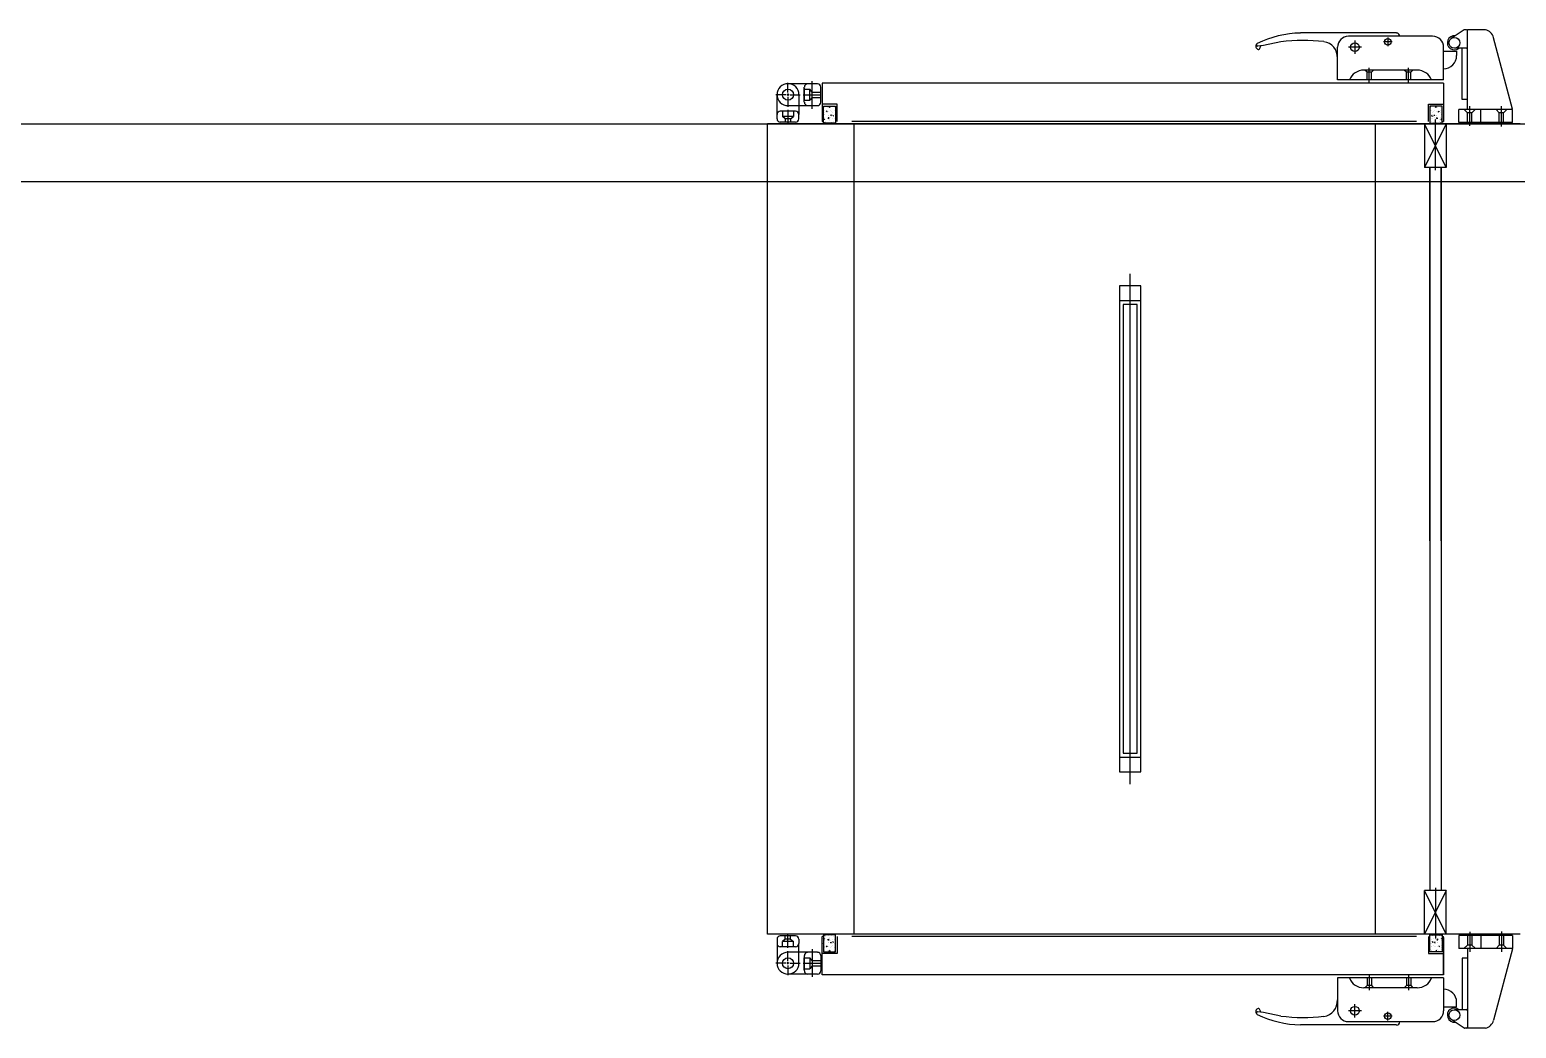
# Model space of a CAD drawing. Header units: millimetres. Extents: x 11414 to 120121, y 3637 to 81420.
# Drawn here: x 48680 to 49963, y 62096 to 62958 of the extents above; entities that cross this region are included whole.
import ezdxf
from ezdxf.enums import TextEntityAlignment as Align

# ---------------------------------------------------------------- set-up
doc = ezdxf.new("R2010")
doc.units = ezdxf.units.MM
doc.header["$LTSCALE"] = 100
doc.layers.get('0').update_dxf_attribs({"color": 251})
doc.layers.add('ARC-7$0$ARCH', color=9, linetype='Continuous')
doc.layers.add('ARC-7$0$동물실', color=9, linetype='Continuous')
doc.styles.add('ARC-7$0$돋움', font='')
doc.styles.add('ARC-7$0$울릉도l', font='')
doc.styles.get('ARC-7$0$돋움').set_extended_font_data('DotumChe')
doc.styles.get('ARC-7$0$울릉도l').set_extended_font_data('Dotum')

# ---------------------------------------------------------------- blocks, each defined once
blk = doc.blocks.new('ARC-7')
at = {"layer": 'ARC-7$0$동물실', "color": 251}
for p, q in [((630876.1, -434830.1), (630793.2, -434830.1)), ((630907.3, -434833), (630834.6, -434833)), ((630868.6, -434833.9), (630868.6, -434841.4)), ((630934.4, -434827.4), (630923.3, -434834.8)), ((630936.5, -434827.4), (630934.9, -434827.4)), ((630937.5, -434896.2), (630937.5, -434827.3)), ((630953, -434827.3), (630937.5, -434827.3)), ((630937.5, -434842.4), (630937.5, -434828.2)), ((630976.1, -434895.9), (630959.8, -434834.2)), ((630755.1, -434840.4), (630755.2, -434839.9)), ((630761.3, -434840.8), (630756.1, -434841.5)), ((630776.3, -434837.8), (630761.3, -434840.8)), ((630825.1, -434870.7), (630825.1, -434842.4)), ((630845.9, -434842.4), (630834.6, -434842.4)), ((630840.2, -434836.7), (630840.2, -434848.1)), ((630872.3, -434837.7), (630864.8, -434837.7)), ((630916.7, -434870.7), (630916.7, -434842.4)), ((630916.7, -434845.9), (630928, -434845.9)), ((630936.5, -434843.3), (630926.1, -434843.3)), ((630928, -434845.9), (630928, -434849.7)), ((630932.7, -434887.7), (630932.7, -434843.3)), ((630852.5, -434873.1), (630852.5, -434860.1)), ((630886.5, -434873.1), (630886.5, -434860.1)), ((630916.7, -434860.1), (630916.7, -434860.1)), ((630350.6, -434881.5), (630350.6, -434873.1)), ((630376.1, -434874), (630350.6, -434874)), ((630350.6, -434874), (630350.6, -434874)), ((630371.4, -434895.7), (630371.4, -434871.6)), ((630916.7, -434873.5), (630380, -434873.5)), ((630380, -434873.5), (630380, -434906.6)), ((630916.7, -434870.7), (630825.1, -434870.7)), ((630894, -434862.2), (630847.8, -434862.2)), ((630850.6, -434864.1), (630848.7, -434862.2)), ((630854.4, -434864.1), (630850.6, -434864.1)), ((630850.6, -434870.7), (630850.6, -434864.1)), ((630854.4, -434864.1), (630856.3, -434862.2)), ((630854.4, -434870.7), (630854.4, -434864.1)), ((630884.6, -434864.1), (630882.7, -434862.2)), ((630888.4, -434864.1), (630884.6, -434864.1)), ((630884.6, -434870.7), (630884.6, -434864.1)), ((630888.4, -434864.1), (630890.3, -434862.2)), ((630888.4, -434870.7), (630888.4, -434864.1)), ((630916.7, -434873.5), (630916.7, -434906.6)), ((630348.7, -434883.4), (630340.2, -434883.4)), ((630341.2, -434900.4), (630341.2, -434883.4)), ((630341.2, -434883.4), (630341.2, -434883.4)), ((630351.5, -434883.4), (630349.6, -434883.4)), ((630350.6, -434882.5), (630350.6, -434884.4)), ((630350.6, -434885.3), (630350.6, -434893.8)), ((630352.5, -434883.4), (630361, -434883.4)), ((630360, -434883.4), (630360, -434892.8)), ((630363.8, -434883.4), (630378.9, -434883.4)), ((630364.7, -434890), (630364.7, -434876.8)), ((630364.7, -434877.8), (630364.7, -434888.2)), ((630364.7, -434889.1), (630364.7, -434878.7)), ((630364.7, -434878.7), (630369.5, -434878.7)), ((630369.5, -434888.2), (630369.5, -434878.7)), ((630371.4, -434881.1), (630369.5, -434878.7)), ((630371.4, -434885.8), (630369.5, -434888.2)), ((630371.4, -434881.1), (630378.9, -434881.1)), ((630371.4, -434885.8), (630371.4, -434881.1)), ((630371.4, -434885.8), (630378.9, -434885.8)), ((630378.9, -434890), (630378.9, -434876.8)), ((630341.2, -434904.2), (630341.2, -434900.4)), ((630357.2, -434897.6), (630344, -434897.6)), ((630345.9, -434897.6), (630345.9, -434902.3)), ((630376.1, -434892.9), (630350.6, -434892.9)), ((630350.6, -434896.6), (630350.6, -434908.2)), ((630355.3, -434897.6), (630355.3, -434902.3)), ((630360, -434892.8), (630360, -434900.4)), ((630360, -434904.2), (630360, -434900.4)), ((630364.7, -434888.2), (630369.5, -434888.2)), ((630393, -434891.7), (630380, -434891.7)), ((630381.2, -434907.9), (630381.2, -434893.3)), ((630381.2, -434893.3), (630391.7, -434893.3)), ((630381.3, -434895.1), (630381.3, -434895.1)), ((630382.1, -434897), (630382.1, -434897)), ((630382.2, -434898.4), (630382.2, -434898.4)), ((630382.3, -434894.9), (630382.3, -434894.9)), ((630383.9, -434897.6), (630383.7, -434898.1)), ((630384.4, -434897.9), (630383.7, -434898.1)), ((630384.4, -434897.9), (630383.9, -434897.6)), ((630384.2, -434893.3), (630384.1, -434893.4)), ((630384.1, -434893.3), (630384.1, -434893.4)), ((630384.1, -434898.3), (630384.1, -434898.3)), ((630384.7, -434894.6), (630384.7, -434894.6)), ((630384.9, -434898.4), (630384.9, -434898.4)), ((630385.8, -434897.9), (630385.8, -434897.9)), ((630385.9, -434893.5), (630385.9, -434893.5)), ((630386, -434894.8), (630386, -434894.8)), ((630386.9, -434894), (630386.3, -434894)), ((630386.3, -434894), (630386.4, -434894.6)), ((630386.9, -434894), (630386.4, -434894.6)), ((630386.8, -434894.1), (630386.8, -434894.1)), ((630387.1, -434897.3), (630387.1, -434897.3)), ((630387.2, -434900.4), (630387.2, -434900.4)), ((630388.2, -434897.6), (630388.2, -434897.6)), ((630389.1, -434898.5), (630389.1, -434898.5)), ((630390.4, -434897.4), (630390.4, -434897.4)), ((630390.6, -434897.3), (630390.6, -434897.3)), ((630390.7, -434893.8), (630390.7, -434893.8)), ((630390.7, -434894.2), (630390.7, -434894.2)), ((630391, -434893.7), (630391, -434893.7)), ((630391.7, -434893.3), (630391.7, -434907.9)), ((630391.7, -434895), (630391.7, -434895.1)), ((630391.7, -434895.1), (630391.7, -434895.1)), ((630393, -434906.5), (630393, -434891.7)), ((630903.7, -434906.5), (630903.7, -434891.7)), ((630903.7, -434891.7), (630916.7, -434891.7)), ((630904.7, -434895), (630904.8, -434895.1)), ((630904.7, -434895.1), (630904.8, -434895.1)), ((630904.9, -434893.3), (630904.9, -434907.9)), ((630915.5, -434893.3), (630904.9, -434893.3)), ((630905.5, -434893.7), (630905.5, -434893.7)), ((630905.7, -434894.2), (630905.7, -434894.2)), ((630905.8, -434893.8), (630905.8, -434893.8)), ((630905.8, -434897.3), (630905.8, -434897.3)), ((630906, -434897.4), (630906, -434897.4)), ((630907.3, -434898.5), (630907.3, -434898.5)), ((630908.3, -434897.6), (630908.3, -434897.6)), ((630909.3, -434897.3), (630909.3, -434897.3)), ((630909.3, -434900.4), (630909.3, -434900.4)), ((630909.6, -434894), (630910, -434894.6)), ((630909.6, -434894), (630910.1, -434894)), ((630909.6, -434894.1), (630909.6, -434894.1)), ((630910.1, -434894), (630910, -434894.6)), ((630910.5, -434893.5), (630910.5, -434893.5)), ((630910.5, -434894.8), (630910.5, -434894.8)), ((630910.6, -434897.9), (630910.6, -434897.9)), ((630911.5, -434898.4), (630911.5, -434898.4)), ((630911.7, -434894.6), (630911.7, -434894.6)), ((630912, -434897.9), (630912.5, -434897.6)), ((630912, -434897.9), (630912.7, -434898.1)), ((630912.2, -434893.3), (630912.3, -434893.4)), ((630912.4, -434893.3), (630912.3, -434893.4)), ((630912.4, -434898.3), (630912.4, -434898.3)), ((630912.5, -434897.6), (630912.7, -434898.1)), ((630914.1, -434894.9), (630914.1, -434894.9)), ((630914.2, -434898.4), (630914.2, -434898.4)), ((630914.4, -434897), (630914.4, -434897)), ((630915.1, -434895.1), (630915.1, -434895.1)), ((630915.5, -434907.9), (630915.5, -434893.3)), ((630976.2, -434896.2), (630929.9, -434896.2)), ((630929.9, -434907.4), (630929.9, -434896.2)), ((630937.5, -434887.7), (630932.7, -434887.7)), ((630937.5, -434899.1), (630934.6, -434896.3)), ((630941.2, -434899.1), (630937.5, -434899.1)), ((630937.5, -434907.4), (630937.5, -434899.1)), ((630939.3, -434910.4), (630939.3, -434893.2)), ((630941.2, -434899.1), (630944.1, -434896.3)), ((630941.2, -434907.4), (630941.2, -434899.1)), ((630948.8, -434907.4), (630948.8, -434896.2)), ((630964.8, -434899), (630962, -434896.2)), ((630968.6, -434899), (630964.8, -434899)), ((630964.8, -434907.4), (630964.8, -434899)), ((630966.7, -434910.8), (630966.7, -434893.2)), ((630968.6, -434899), (630971.4, -434896.2)), ((630968.6, -434907.4), (630968.6, -434899)), ((630976.2, -434907.4), (630976.2, -434896.3)), ((626032.8, -434908.5), (643282.8, -434908.5)), ((630982.8, -434908.5), (630332.8, -434908.5)), ((630332.8, -435608.5), (630332.8, -434908.5)), ((630357.2, -434907), (630344, -434907)), ((630355.3, -434902.3), (630345.9, -434902.3)), ((630348.2, -434904.2), (630345.9, -434902.3)), ((630352.9, -434904.2), (630348.2, -434904.2)), ((630348.2, -434904.2), (630348.2, -434907)), ((630352.9, -434904.2), (630355.3, -434902.3)), ((630352.9, -434904.2), (630352.9, -434907)), ((630381.2, -434906.6), (630380, -434906.6)), ((630381.4, -434900.6), (630381.2, -434900.5)), ((630381.4, -434900.6), (630381.2, -434900.9)), ((630391.7, -434907.9), (630381.2, -434907.9)), ((630381.3, -434907), (630381.3, -434907)), ((630381.6, -434904.4), (630381.4, -434905)), ((630382.1, -434904.7), (630381.4, -434905)), ((630382.1, -434904.7), (630381.6, -434904.4)), ((630381.7, -434901.4), (630381.7, -434901.4)), ((630382.7, -434907.7), (630382.1, -434907.6)), ((630382.1, -434907.6), (630382.2, -434907.9)), ((630382.2, -434903.1), (630382.2, -434903.1)), ((630382.7, -434907.7), (630382.5, -434907.9)), ((630383.2, -434905), (630383.2, -434905)), ((630383.4, -434906.9), (630383.4, -434906.9)), ((630385.2, -434903.3), (630385.3, -434904.2)), ((630386.1, -434903.4), (630385.2, -434903.3)), ((630386.1, -434903.4), (630385.3, -434904.2)), ((630385.5, -434907.4), (630385.5, -434907.4)), ((630385.6, -434904.2), (630385.6, -434904.2)), ((630385.7, -434901.1), (630385.7, -434901.1)), ((630385.7, -434901.3), (630385.7, -434901.3)), ((630386.8, -434904.5), (630386.8, -434904.5)), ((630386.8, -434906.1), (630386.8, -434906.1)), ((630387.3, -434903.4), (630387.3, -434903.4)), ((630388.2, -434901.1), (630387.6, -434901.1)), ((630387.6, -434901.1), (630387.7, -434901.7)), ((630388.2, -434901.1), (630387.7, -434901.7)), ((630388.4, -434907.1), (630388.4, -434907.1)), ((630389.1, -434904.2), (630389.1, -434904.2)), ((630389.3, -434900.8), (630389.3, -434900.8)), ((630389.6, -434901.4), (630389.4, -434901.9)), ((630390, -434901.7), (630389.4, -434901.9)), ((630390, -434901.7), (630389.6, -434901.4)), ((630390.3, -434906.8), (630390.3, -434906.8)), ((630390.4, -434903.6), (630390.4, -434903.6)), ((630390.5, -434900.5), (630390.5, -434900.5)), ((630391.6, -434900.5), (630391.6, -434900.5)), ((630893.2, -434906.6), (630405.7, -434906.6)), ((630407.8, -435608.5), (630407.8, -434908.5)), ((630857.8, -435608.5), (630857.8, -434908.5)), ((630914.8, -434908.5), (630896, -434908.5)), ((630914.8, -434908.5), (630896, -434908.5)), ((630919.1, -434946.2), (630900.3, -434908.5)), ((630919.1, -434908.5), (630900.3, -434946.2)), ((630900.3, -434908.5), (630900.3, -434946.2)), ((630904.8, -434900.5), (630904.8, -434900.5)), ((630904.9, -434907.9), (630915.5, -434907.9)), ((630905.9, -434900.5), (630905.9, -434900.5)), ((630906.1, -434903.6), (630906.1, -434903.6)), ((630906.2, -434906.8), (630906.2, -434906.8)), ((630906.4, -434901.7), (630906.9, -434901.4)), ((630906.4, -434901.7), (630907.1, -434901.9)), ((630906.9, -434901.4), (630907.1, -434901.9)), ((630907.2, -434900.8), (630907.2, -434900.8)), ((630907.3, -434904.2), (630907.3, -434904.2)), ((630908, -434907.1), (630908, -434907.1)), ((630908.3, -434901.1), (630908.7, -434901.7)), ((630908.3, -434901.1), (630908.8, -434901.1)), ((630908.8, -434901.1), (630908.7, -434901.7)), ((630909.2, -434903.4), (630909.2, -434903.4)), ((630909.7, -434904.5), (630909.7, -434904.5)), ((630909.7, -434948.5), (630909.7, -434904.9)), ((630909.7, -434906.1), (630909.7, -434906.1)), ((630910.4, -434903.4), (630911.2, -434903.3)), ((630910.4, -434903.4), (630911.1, -434904.2)), ((630910.7, -434901.1), (630910.7, -434901.1)), ((630910.7, -434901.3), (630910.7, -434901.3)), ((630910.8, -434904.2), (630910.8, -434904.2)), ((630910.9, -434907.4), (630910.9, -434907.4)), ((630911.2, -434903.3), (630911.1, -434904.2)), ((630913, -434906.9), (630913, -434906.9)), ((630913.2, -434905), (630913.2, -434905)), ((630913.7, -434907.7), (630914.3, -434907.6)), ((630913.7, -434907.7), (630913.9, -434907.9)), ((630914.2, -434903.1), (630914.2, -434903.1)), ((630914.3, -434907.6), (630914.2, -434907.9)), ((630914.3, -434904.7), (630914.8, -434904.4)), ((630914.3, -434904.7), (630915, -434905)), ((630914.8, -434901.4), (630914.8, -434901.4)), ((630914.8, -434904.4), (630915, -434905)), ((630915, -434900.6), (630915.3, -434900.5)), ((630915, -434900.6), (630915.3, -434900.9)), ((630915.2, -434907), (630915.2, -434907)), ((630915.5, -434906.6), (630916.7, -434906.6)), ((630919.1, -434908.5), (630919.1, -434946.2)), ((630976.2, -434907.4), (630929.9, -434907.4)), ((630919.1, -434946.2), (630900.3, -434946.2)), ((630904.9, -434946.2), (630904.9, -435570.7)), ((630904.9, -435268.7), (630904.9, -434946.2)), ((630914.5, -434946.2), (630914.5, -435570.7)), ((630914.5, -435268.7), (630914.5, -434946.2)), ((626032.8, -434958.5), (643282.8, -434958.5)), ((630646.1, -435478.9), (630646.1, -435038)), ((630636.8, -435048.6), (630636.8, -435468.3)), ((630655.3, -435048.6), (630636.8, -435048.6)), ((630655.3, -435468.3), (630655.3, -435048.6)), ((630655.3, -435061.5), (630636.8, -435061.5)), ((630640.1, -435064.7), (630640.1, -435452.2)), ((630652.1, -435064.7), (630640.1, -435064.7)), ((630652.1, -435452.2), (630652.1, -435064.7)), ((630640.1, -435452.2), (630652.1, -435452.2)), ((630636.8, -435455.4), (630655.3, -435455.4)), ((630636.8, -435468.3), (630655.3, -435468.3)), ((630900.3, -435608.5), (630900.3, -435570.7)), ((630919.1, -435570.7), (630900.3, -435608.5)), ((630919.1, -435608.5), (630900.3, -435570.7)), ((630919.1, -435570.7), (630900.3, -435570.7)), ((630909.7, -435568.4), (630909.7, -435612)), ((630919.1, -435608.5), (630919.1, -435570.7)), ((630966.7, -435606.1), (630966.7, -435623.7)), ((630982.8, -435608.5), (630332.8, -435608.5)), ((630341.2, -435612.7), (630341.2, -435616.5)), ((630341.2, -435616.5), (630341.2, -435633.5)), ((630357.2, -435609.9), (630344, -435609.9)), ((630348.2, -435612.7), (630345.9, -435614.6)), ((630355.3, -435614.6), (630345.9, -435614.6)), ((630345.9, -435619.3), (630345.9, -435614.6)), ((630348.2, -435612.7), (630348.2, -435609.9)), ((630352.9, -435612.7), (630348.2, -435612.7)), ((630350.6, -435620.3), (630350.6, -435608.7)), ((630352.9, -435612.7), (630352.9, -435609.9)), ((630352.9, -435612.7), (630355.3, -435614.6)), ((630355.3, -435619.3), (630355.3, -435614.6)), ((630360, -435612.7), (630360, -435616.5)), ((630360, -435624.1), (630360, -435616.5)), ((630380, -435643.4), (630380, -435610.3)), ((630381.2, -435610.3), (630380, -435610.3)), ((630391.7, -435609), (630381.2, -435609)), ((630381.2, -435609), (630381.2, -435623.6)), ((630381.4, -435616.4), (630381.2, -435616.1)), ((630381.4, -435616.4), (630381.2, -435616.5)), ((630381.3, -435610), (630381.3, -435610)), ((630382.1, -435612.3), (630381.4, -435612)), ((630381.6, -435612.6), (630381.4, -435612)), ((630382.1, -435612.3), (630381.6, -435612.6)), ((630381.7, -435615.6), (630381.7, -435615.6)), ((630382.1, -435609.4), (630382.2, -435609.1)), ((630382.7, -435609.3), (630382.1, -435609.4)), ((630382.2, -435613.9), (630382.2, -435613.9)), ((630382.2, -435618.6), (630382.2, -435618.6)), ((630382.7, -435609.3), (630382.5, -435609.1)), ((630383.2, -435612), (630383.2, -435612)), ((630383.4, -435610.1), (630383.4, -435610.1)), ((630384.4, -435619.1), (630383.7, -435618.9)), ((630383.9, -435619.4), (630383.7, -435618.9)), ((630384.4, -435619.1), (630383.9, -435619.4)), ((630384.1, -435618.7), (630384.1, -435618.7)), ((630384.9, -435618.6), (630384.9, -435618.6)), ((630385.2, -435613.7), (630385.3, -435612.8)), ((630386.1, -435613.6), (630385.2, -435613.7)), ((630386.1, -435613.6), (630385.3, -435612.8)), ((630385.5, -435609.6), (630385.5, -435609.6)), ((630385.6, -435612.8), (630385.6, -435612.8)), ((630385.7, -435615.7), (630385.7, -435615.7)), ((630385.7, -435615.9), (630385.7, -435615.9)), ((630385.8, -435619.1), (630385.8, -435619.1)), ((630386.8, -435610.9), (630386.8, -435610.9)), ((630386.8, -435612.4), (630386.8, -435612.4)), ((630387.2, -435616.6), (630387.2, -435616.6)), ((630387.3, -435613.6), (630387.3, -435613.6)), ((630387.6, -435615.9), (630387.7, -435615.3)), ((630388.2, -435615.8), (630387.6, -435615.9)), ((630388.2, -435615.8), (630387.7, -435615.3)), ((630388.4, -435609.9), (630388.4, -435609.9)), ((630389.1, -435612.8), (630389.1, -435612.8)), ((630389.1, -435618.5), (630389.1, -435618.5)), ((630389.3, -435616.2), (630389.3, -435616.2)), ((630390, -435615.3), (630389.4, -435615.1)), ((630389.6, -435615.6), (630389.4, -435615.1)), ((630390, -435615.3), (630389.6, -435615.6)), ((630390.3, -435610.2), (630390.3, -435610.2)), ((630390.4, -435613.4), (630390.4, -435613.4)), ((630390.5, -435616.5), (630390.5, -435616.5)), ((630391.6, -435616.5), (630391.6, -435616.5)), ((630391.7, -435623.6), (630391.7, -435609)), ((630393, -435610.4), (630393, -435625.2)), ((630893.2, -435610.3), (630405.7, -435610.3)), ((630914.8, -435608.5), (630896, -435608.5)), ((630903.7, -435610.4), (630903.7, -435625.2)), ((630904.9, -435609), (630915.5, -435609)), ((630904.9, -435623.6), (630904.9, -435609)), ((630905.4, -435616.2), (630905.4, -435616.2)), ((630906.6, -435616.2), (630906.6, -435616.2)), ((630906.6, -435619.3), (630906.6, -435619.3)), ((630906.7, -435613.1), (630906.7, -435613.1)), ((630906.8, -435609.9), (630906.8, -435609.9)), ((630907, -435615), (630907.7, -435614.8)), ((630907, -435615), (630907.5, -435615.3)), ((630907.5, -435615.3), (630907.7, -435614.8)), ((630907.8, -435615.9), (630907.8, -435615.9)), ((630907.9, -435612.5), (630907.9, -435612.5)), ((630907.9, -435618.2), (630907.9, -435618.2)), ((630908.6, -435609.6), (630908.6, -435609.6)), ((630908.9, -435615.5), (630909.3, -435615)), ((630908.9, -435615.5), (630909.4, -435615.6)), ((630908.9, -435619.1), (630908.9, -435619.1)), ((630909.4, -435615.6), (630909.3, -435615)), ((630909.8, -435613.3), (630909.8, -435613.3)), ((630909.9, -435616.3), (630909.9, -435616.3)), ((630910.3, -435610.6), (630910.3, -435610.6)), ((630910.3, -435612.1), (630910.3, -435612.1)), ((630911, -435613.3), (630911.7, -435612.5)), ((630911, -435613.3), (630911.8, -435613.4)), ((630911.2, -435618.8), (630911.2, -435618.8)), ((630911.3, -435615.6), (630911.3, -435615.6)), ((630911.4, -435612.5), (630911.4, -435612.5)), ((630911.4, -435615.4), (630911.4, -435615.4)), ((630911.5, -435609.3), (630911.5, -435609.3)), ((630911.8, -435613.4), (630911.7, -435612.5)), ((630912.1, -435618.3), (630912.1, -435618.3)), ((630912.6, -435618.8), (630913.3, -435618.6)), ((630912.6, -435618.8), (630913.1, -435619.1)), ((630913, -435618.4), (630913, -435618.4)), ((630913.1, -435619.1), (630913.3, -435618.6)), ((630913.6, -435609.8), (630913.6, -435609.8)), ((630913.8, -435611.7), (630913.8, -435611.7)), ((630914.3, -435609), (630914.6, -435608.8)), ((630914.3, -435609), (630914.9, -435609.1)), ((630914.9, -435609.1), (630914.8, -435608.8)), ((630914.8, -435613.6), (630914.8, -435613.6)), ((630914.8, -435618.3), (630914.8, -435618.3)), ((630914.9, -435612), (630915.6, -435611.7)), ((630914.9, -435612), (630915.4, -435612.3)), ((630915.4, -435612.3), (630915.6, -435611.7)), ((630915.4, -435615.3), (630915.4, -435615.3)), ((630915.5, -435609), (630915.5, -435623.6)), ((630915.5, -435610.3), (630916.7, -435610.3)), ((630915.6, -435616.1), (630915.9, -435615.8)), ((630915.6, -435616.1), (630915.9, -435616.2)), ((630915.8, -435609.7), (630915.8, -435609.7)), ((630916.7, -435643.4), (630916.7, -435610.3)), ((630916.7, -435611.3), (630916.7, -435643.4)), ((630976.2, -435609.5), (630929.9, -435609.5)), ((630929.9, -435609.5), (630929.9, -435620.7)), ((630937.5, -435617.8), (630934.6, -435620.6)), ((630937.5, -435609.5), (630937.5, -435617.8)), ((630941.2, -435617.8), (630937.5, -435617.8)), ((630939.3, -435606.5), (630939.3, -435623.7)), ((630941.2, -435609.5), (630941.2, -435617.8)), ((630941.2, -435617.8), (630944.1, -435620.6)), ((630948.8, -435609.5), (630948.8, -435620.7)), ((630964.8, -435617.9), (630962, -435620.7)), ((630964.8, -435609.5), (630964.8, -435617.9)), ((630968.6, -435617.9), (630964.8, -435617.9)), ((630968.6, -435609.5), (630968.6, -435617.9)), ((630968.6, -435617.9), (630971.4, -435620.7)), ((630976.2, -435609.5), (630976.2, -435620.6)), ((630357.2, -435619.3), (630344, -435619.3)), ((630350.6, -435631.6), (630350.6, -435623.1)), ((630376.1, -435624), (630350.6, -435624)), ((630360, -435633.5), (630360, -435624.1)), ((630364.7, -435626.9), (630364.7, -435640.1)), ((630364.7, -435627.8), (630364.7, -435638.2)), ((630364.7, -435639.1), (630364.7, -435628.8)), ((630364.7, -435628.8), (630369.5, -435628.8)), ((630369.5, -435628.8), (630369.5, -435638.2)), ((630371.4, -435631.1), (630369.5, -435628.8)), ((630371.4, -435621.2), (630371.4, -435645.3)), ((630371.4, -435631.1), (630378.9, -435631.1)), ((630371.4, -435631.1), (630371.4, -435635.8)), ((630378.9, -435626.9), (630378.9, -435640.1)), ((630393, -435625.2), (630380, -435625.2)), ((630381.2, -435623.6), (630391.7, -435623.6)), ((630381.3, -435621.9), (630381.3, -435621.9)), ((630382.1, -435619.9), (630382.1, -435619.9)), ((630382.3, -435622.1), (630382.3, -435622.1)), ((630384.2, -435623.7), (630384.1, -435623.6)), ((630384.1, -435623.7), (630384.1, -435623.6)), ((630384.7, -435622.4), (630384.7, -435622.4)), ((630385.9, -435623.5), (630385.9, -435623.5)), ((630386, -435622.2), (630386, -435622.2)), ((630386.3, -435623), (630386.4, -435622.4)), ((630386.9, -435622.9), (630386.3, -435623)), ((630386.9, -435622.9), (630386.4, -435622.4)), ((630386.8, -435622.9), (630386.8, -435622.9)), ((630387.1, -435619.7), (630387.1, -435619.7)), ((630388.2, -435619.4), (630388.2, -435619.4)), ((630390.4, -435619.6), (630390.4, -435619.6)), ((630390.6, -435619.7), (630390.6, -435619.7)), ((630390.7, -435622.8), (630390.7, -435622.8)), ((630390.7, -435623.1), (630390.7, -435623.1)), ((630391, -435623.3), (630391, -435623.3)), ((630391.7, -435621.9), (630391.7, -435621.9)), ((630391.7, -435622), (630391.7, -435621.9)), ((630903.7, -435625.2), (630916.7, -435625.2)), ((630915.5, -435623.6), (630904.9, -435623.6)), ((630905.3, -435621.6), (630905.4, -435621.6)), ((630905.3, -435621.7), (630905.4, -435621.6)), ((630906.1, -435623), (630906.1, -435623)), ((630906.3, -435622.5), (630906.3, -435622.5)), ((630906.4, -435619.4), (630906.4, -435619.4)), ((630906.4, -435622.8), (630906.4, -435622.8)), ((630909.9, -435619.4), (630909.9, -435619.4)), ((630910.2, -435622.6), (630910.6, -435622.1)), ((630910.2, -435622.6), (630910.7, -435622.7)), ((630910.2, -435622.6), (630910.2, -435622.6)), ((630910.7, -435622.7), (630910.6, -435622.1)), ((630911.1, -435621.9), (630911.1, -435621.9)), ((630911.1, -435623.2), (630911.1, -435623.2)), ((630912.4, -435622.1), (630912.4, -435622.1)), ((630912.8, -435623.4), (630913, -435623.3)), ((630913, -435623.4), (630913, -435623.3)), ((630914.7, -435621.7), (630914.7, -435621.7)), ((630915, -435619.6), (630915, -435619.6)), ((630915.7, -435621.6), (630915.7, -435621.6)), ((630976.2, -435620.7), (630929.9, -435620.7)), ((630932.7, -435629.2), (630932.7, -435673.6)), ((630937.5, -435629.2), (630932.7, -435629.2)), ((630937.5, -435620.7), (630937.5, -435689.6)), ((630976.1, -435621), (630959.8, -435682.7)), ((630348.7, -435633.5), (630340.2, -435633.5)), ((630341.2, -435633.5), (630341.2, -435633.5)), ((630351.5, -435633.5), (630349.6, -435633.5)), ((630350.6, -435634.4), (630350.6, -435632.5)), ((630350.6, -435635.4), (630350.6, -435643.9)), ((630376.1, -435642.9), (630350.6, -435642.9)), ((630350.6, -435642.9), (630350.6, -435642.9)), ((630352.5, -435633.5), (630361, -435633.5)), ((630363.8, -435633.5), (630378.9, -435633.5)), ((630364.7, -435638.2), (630369.5, -435638.2)), ((630371.4, -435635.8), (630369.5, -435638.2)), ((630371.4, -435635.8), (630378.9, -435635.8)), ((630916.7, -435643.4), (630380, -435643.4)), ((630852.5, -435643.8), (630852.5, -435656.8)), ((630886.5, -435643.8), (630886.5, -435656.8)), ((630916.7, -435646.2), (630825.1, -435646.2)), ((630825.1, -435646.2), (630825.1, -435674.5)), ((630894, -435654.7), (630847.8, -435654.7)), ((630850.6, -435652.8), (630848.7, -435654.7)), ((630850.6, -435646.2), (630850.6, -435652.8)), ((630854.4, -435652.8), (630850.6, -435652.8)), ((630854.4, -435646.2), (630854.4, -435652.8)), ((630854.4, -435652.8), (630856.3, -435654.7)), ((630884.6, -435652.8), (630882.7, -435654.7)), ((630884.6, -435646.2), (630884.6, -435652.8)), ((630888.4, -435652.8), (630884.6, -435652.8)), ((630888.4, -435646.2), (630888.4, -435652.8)), ((630888.4, -435652.8), (630890.3, -435654.7)), ((630916.7, -435646.2), (630916.7, -435674.5)), ((630916.7, -435656.9), (630916.7, -435656.9)), ((630840.2, -435680.2), (630840.2, -435668.9)), ((630928, -435671), (630928, -435667.2)), ((630755.1, -435676.6), (630755.2, -435677)), ((630761.3, -435676.1), (630756.1, -435675.4)), ((630776.3, -435679.1), (630761.3, -435676.1)), ((630845.9, -435674.5), (630834.6, -435674.5)), ((630872.3, -435679.2), (630864.8, -435679.2)), ((630868.6, -435683), (630868.6, -435675.5)), ((630916.7, -435671), (630928, -435671)), ((630934.4, -435689.5), (630923.3, -435682.2)), ((630936.5, -435673.6), (630926.1, -435673.6)), ((630937.5, -435674.5), (630937.5, -435688.7)), ((630876.1, -435686.8), (630793.2, -435686.8)), ((630907.3, -435684), (630834.6, -435684)), ((630936.5, -435689.5), (630934.9, -435689.5)), ((630953, -435689.6), (630937.5, -435689.6))]:
    blk.add_line(p, q, dxfattribs=at)
for centre, radius in [((630868.6, -434837.7), 2.83), ((630926.1, -434838.6), 4.72), ((630840.2, -434842.4), 3.78), ((630350.6, -434883.4), 4.72), ((630350.6, -435633.5), 4.72), ((630840.2, -435674.5), 3.78), ((630868.6, -435679.2), 2.83), ((630926.1, -435678.3), 4.72)]:
    blk.add_circle(centre, radius, dxfattribs=at)
for centre, radius, start, end in [((630795.7, -434921.6), 91.5, 91.531, 115.8646), ((630834.6, -434842.4), 9.44, 90, 180), ((630876.1, -434833), 2.83, 0, 90), ((630907.3, -434842.4), 9.44, 0, 90), ((630926.1, -434838.6), 6.13, 84.5114, 309.7151), ((630934.9, -434828.4), 0.944, 90, 123.4254), ((630936.5, -434828.4), 0.944, 0, 90), ((630950.8, -434836.5), 9.44, 14.8094, 76.709), ((630757.4, -434841.6), 2.83, 136.2669, 255.0997), ((630756.1, -434840.5), 0.944, 168.3763, 273.9335), ((630756.1, -434840.1), 0.944, 115.5273, 168.3763), ((630756.9, -434843.4), 0.944, 255.0997, 327.3125), ((630749.9, -434839), 9.21, 327.3125, 345.3084), ((630795.7, -434996), 159.4, 83.6062, 96.9945), ((630811.5, -434851.1), 13.6, 356.7888, 81.9712), ((630936.5, -434842.4), 0.944, 270, 0), ((630916.7, -434849.7), 11.3, 270, 0), ((630350.6, -434883.4), 9.44, 90, 180), ((630350.6, -434883.4), 9.44, 0, 90), ((630367.6, -434876.8), 2.83, 90, 180), ((630376.1, -434876.8), 2.83, 0, 90), ((630847.8, -434875.4), 13.2, 90, 159.0752), ((630894, -434875.4), 13.2, 20.9248, 90), ((630350.6, -434883.4), 9.44, 180, 270), ((630344, -434900.4), 2.83, 90, 180), ((630357.2, -434900.4), 2.83, 0, 90), ((630367.6, -434890), 2.83, 180, 270), ((630376.1, -434890), 2.83, 270, 0), ((630975.2, -434896.3), 0.944, 0, 14.8094), ((630344, -434904.2), 2.83, 180, 270), ((630357.2, -434904.2), 2.83, 270, 0), ((630344, -435612.7), 2.83, 90, 180), ((630344, -435616.5), 2.83, 180, 270), ((630357.2, -435612.7), 2.83, 0, 90), ((630357.2, -435616.5), 2.83, 270, 0), ((630350.6, -435633.5), 9.44, 90, 180), ((630367.6, -435626.9), 2.83, 90, 180), ((630376.1, -435626.9), 2.83, 0, 90), ((630975.2, -435620.6), 0.944, 345.1906, 0), ((630350.6, -435633.5), 9.44, 180, 270), ((630350.6, -435633.5), 9.44, 270, 0), ((630367.6, -435640.1), 2.83, 180, 270), ((630376.1, -435640.1), 2.83, 270, 0), ((630847.8, -435641.5), 13.2, 200.9248, 270), ((630894, -435641.5), 13.2, 270, 339.0752), ((630916.7, -435667.2), 11.3, 0, 90), ((630811.5, -435665.9), 13.6, 278.0288, 3.2112), ((630757.4, -435675.3), 2.83, 104.9003, 223.7331), ((630756.1, -435676.4), 0.944, 86.0665, 191.6237), ((630756.1, -435676.8), 0.944, 191.6237, 244.4727), ((630795.7, -435595.3), 91.5, 244.1354, 268.469), ((630756.9, -435673.5), 0.944, 32.6875, 104.9003), ((630749.9, -435678), 9.21, 14.6916, 32.6875), ((630795.7, -435520.9), 159.4, 263.0055, 276.3938), ((630834.6, -435674.5), 9.44, 180, 270), ((630907.3, -435674.5), 9.44, 270, 0), ((630926.1, -435678.3), 6.13, 50.2849, 275.4886), ((630936.5, -435674.5), 0.944, 0, 90), ((630950.8, -435680.4), 9.44, 283.291, 345.1906), ((630876.1, -435684), 2.83, 270, 0), ((630934.9, -435688.6), 0.944, 236.5746, 270), ((630936.5, -435688.6), 0.944, 270, 0)]:
    blk.add_arc(centre, radius, start, end, dxfattribs=at)
at = {"color": 251, "style": 'ARC-7$0$돋움'}
for tag, p in [('X2', (601933.6, -417318.4)), ('X3', (611533.6, -417318.4)), ('X4', (621433.6, -417318.4)), ('X6', (641231.6, -417318.4)), ('X7', (651133.6, -417318.5)), ('X8', (661033.6, -417318.4)), ('X9', (667633.6, -417318.4)), ('X10', (676133.6, -417318.5)), ('X11', (683633.6, -417318.5)), ('X5', (631333.6, -417375.7))]:
    blk.add_attdef(tag, text='', height=750, dxfattribs=at).set_placement(p, align=Align.MIDDLE_CENTER)
at = {"layer": 'ARC-7$0$ARCH', "color": 251}
for tag, height, style, p in [('Y11', 450, 'ARC-7$0$울릉도l', (593382.5, -427808.5)), ('Y10', 450, 'ARC-7$0$울릉도l', (593382.5, -435308.5)), ('Y9', 450, 'ARC-7$0$울릉도l', (593382.5, -443808.5)), ('Y8', 450, 'ARC-7$0$울릉도l', (593382.5, -450408.5)), ('Y7', 450, 'ARC-7$0$울릉도l', (593382.5, -460308.5)), ('Y6', 750, 'ARC-7$0$돋움', (593382.5, -470208.5))]:
    blk.add_attdef(tag, text='', height=height, rotation=90, dxfattribs=dict(at, style=style)).set_placement(p, align=Align.MIDDLE_CENTER)

msp = doc.modelspace()

# ---------------------------------------------------------------- block references
at = {"color": 21, "linetype": 'Continuous'}
msp.add_blockref('ARC-7', (-581016.2, 497785.5, 0), dxfattribs=at)

doc.saveas('drawing.dxf')
